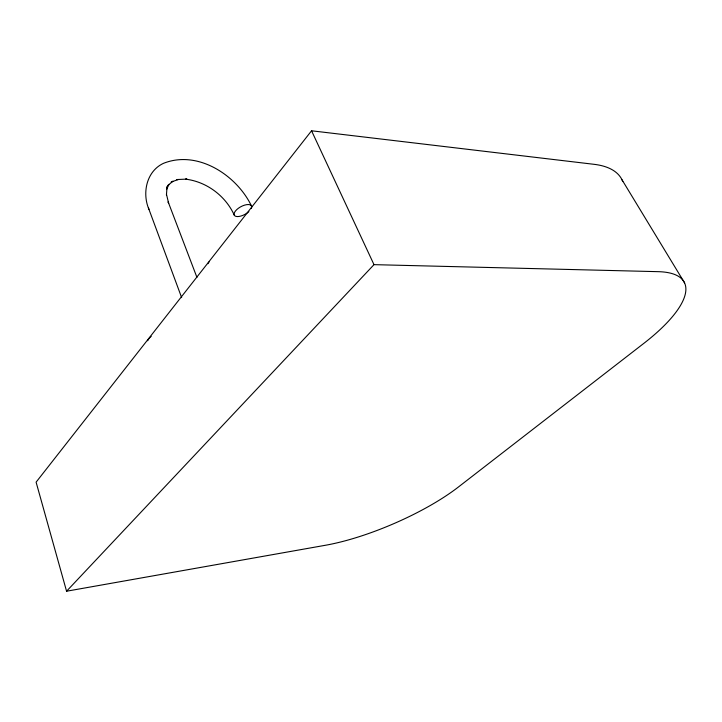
<?xml version="1.0" encoding="UTF-8"?>
<svg xmlns="http://www.w3.org/2000/svg" width="722" height="722" viewBox="0 0 722 722"><rect width="100%" height="100%" fill="white"/><g stroke="black" fill="none" stroke-linecap="round" stroke-linejoin="round"><path stroke-width="1.08" d="M166.43 195.066L167.071 186.628L166.917 188.623M166.511 189.543L169.083 184.281L167.657 185.716L172.901 181.231L171.15 182.043L178.379 179.489L176.655 179.561L186.935 179.101L185.536 179.155C206.564 181.646 225.634 195.933 234.289 215.201M622.77 181.565A125.032 51.181 -27.9 0 0 594.08 164.318L311.552 130.781L36.1 482.161L66.568 591.219L325.306 545.291A109.365 30.288 -23.3 0 0 458.425 486.998L643.925 343.293A131.269 41.975 -26.9 0 0 658.265 271.671L373.996 264.649L66.568 591.219M621.994 179.778L684.609 282.925M251.482 205.969C236.654 175.148 197.684 149.671 163.479 163.334C146.44 171.213 141.936 193.162 148.949 209.344M311.552 130.781L373.996 264.649M196.935 277.383L168.145 201.844L168.65 203.333L166.493 194.335M148.407 207.864L181.655 297.635M248.873 211.609A9.765 4.341 -28.5 0 1 234.731 215.761A9.765 4.341 -28.5 0 1 242.448 205.932A9.765 4.341 -28.5 0 1 251.301 208.523M147.73 340.766A15.731 7.076 -19.4 0 1 151.196 336.344M207.918 263.71A16.796 8.267 -21.3 0 1 209.055 261.987"/></g></svg>
